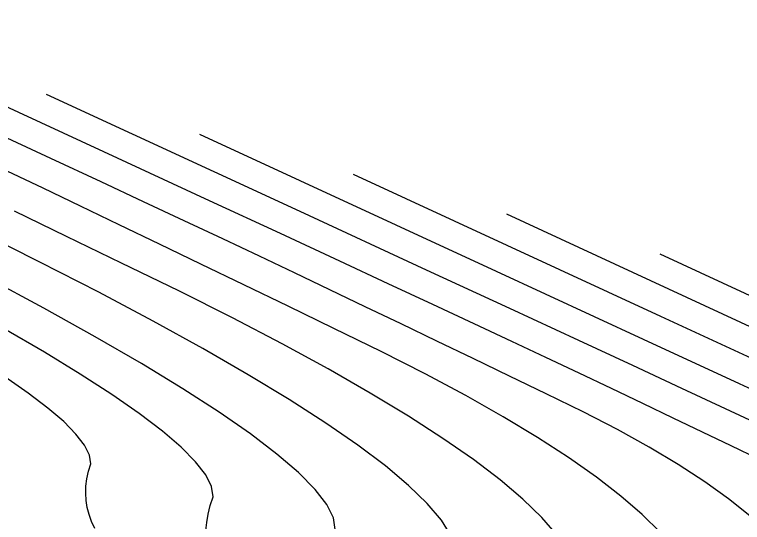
# Model space of a CAD drawing. Header units: inches. Extents: x 1412622.3 to 1412714.6, y 4931530.8 to 4931588.5.
# Drawn here: x 1412662.81 to 1412683.55, y 4931566.47 to 4931580.95 of the extents above; entities that cross this region are included whole.
import ezdxf

# ---------------------------------------------------------------- set-up
doc = ezdxf.new("R2010")
doc.units = ezdxf.units.IN
doc.header["$MEASUREMENT"] = 0

msp = doc.modelspace()

# ---------------------------------------------------------------- linework, layer by layer
for points in [[(1412683.762, 4931566.653), (1412683.156, 4931567.136), (1412682.476, 4931567.624), (1412681.721, 4931568.117), (1412680.893, 4931568.614), (1412679.989, 4931569.116), (1412679.012, 4931569.623), (1412677.96, 4931570.134), (1412676.915, 4931570.641), (1412675.877, 4931571.143), (1412674.845, 4931571.641), (1412673.821, 4931572.133), (1412672.803, 4931572.622), (1412671.791, 4931573.105), (1412670.787, 4931573.584), (1412669.789, 4931574.058), (1412668.739, 4931574.554), (1412667.637, 4931575.073), (1412666.483, 4931575.615), (1412665.276, 4931576.18), (1412663.84, 4931576.848), (1412662.175, 4931577.622), (1412659.751, 4931578.745), (1412654.973, 4931580.955)], [(1412684.013, 4931568.269), (1412683.227, 4931568.65), (1412682.414, 4931569.042), (1412681.574, 4931569.445), (1412680.708, 4931569.859), (1412679.815, 4931570.284), (1412678.896, 4931570.721), (1412677.95, 4931571.168), (1412676.977, 4931571.627), (1412675.904, 4931572.132), (1412674.73, 4931572.682), (1412673.455, 4931573.277), (1412672.08, 4931573.918), (1412670.381, 4931574.707), (1412668.36, 4931575.644), (1412665.348, 4931577.039), (1412659.346, 4931579.815)], [(1412684.166, 4931569.197), (1412683.069, 4931569.709), (1412681.823, 4931570.29), (1412680.428, 4931570.939), (1412678.883, 4931571.656), (1412676.922, 4931572.565), (1412674.544, 4931573.667), (1412670.946, 4931575.332), (1412663.719, 4931578.675)], [(1412685.687, 4931569.394), (1412683.463, 4931570.424), (1412680.728, 4931571.69), (1412676.543, 4931573.626), (1412668.091, 4931577.536)], [(1412681.214, 4931566.18), (1412680.696, 4931566.69), (1412680.087, 4931567.216), (1412679.386, 4931567.759), (1412678.594, 4931568.317), (1412677.709, 4931568.891), (1412676.732, 4931569.481), (1412675.664, 4931570.087), (1412674.504, 4931570.708), (1412673.251, 4931571.346), (1412671.907, 4931572), (1412670.604, 4931572.633), (1412669.34, 4931573.245), (1412668.116, 4931573.837), (1412666.933, 4931574.408), (1412665.79, 4931574.959), (1412664.687, 4931575.489), (1412663.624, 4931575.999), (1412662.601, 4931576.488)], [(1412685.55, 4931570.342), (1412681.224, 4931572.344), (1412672.464, 4931576.396)], [(1412678.269, 4931566.106), (1412677.836, 4931566.604), (1412677.294, 4931567.128), (1412676.642, 4931567.68), (1412675.881, 4931568.259), (1412675.011, 4931568.865), (1412674.031, 4931569.498), (1412672.942, 4931570.158), (1412671.743, 4931570.845), (1412670.435, 4931571.559), (1412669.018, 4931572.301), (1412667.491, 4931573.069), (1412665.855, 4931573.865), (1412664.292, 4931574.624), (1412662.803, 4931575.347)], [(1412684.528, 4931571.698), (1412676.837, 4931575.256)], [(1412675.25, 4931566.089), (1412674.971, 4931566.529), (1412674.566, 4931567.007), (1412674.034, 4931567.523), (1412673.374, 4931568.077), (1412672.588, 4931568.67), (1412671.675, 4931569.301), (1412670.635, 4931569.971), (1412669.468, 4931570.679), (1412668.175, 4931571.425), (1412666.754, 4931572.209), (1412665.206, 4931573.032), (1412663.532, 4931573.893), (1412661.73, 4931574.792)], [(1412687.833, 4931571.053), (1412681.209, 4931574.116)], [(1412671.945, 4931566.262), (1412671.895, 4931566.598), (1412671.703, 4931566.98), (1412671.371, 4931567.411), (1412670.898, 4931567.889), (1412670.285, 4931568.416), (1412669.53, 4931568.99), (1412668.634, 4931569.612), (1412667.598, 4931570.281), (1412666.421, 4931570.998), (1412665.103, 4931571.764), (1412663.644, 4931572.577), (1412662.044, 4931573.437)], [(1412668.258, 4931566.237), (1412668.282, 4931566.468), (1412668.325, 4931566.706), (1412668.385, 4931566.95), (1412668.464, 4931567.2), (1412668.42, 4931567.491), (1412668.254, 4931567.825), (1412667.965, 4931568.199), (1412667.553, 4931568.616), (1412667.019, 4931569.073), (1412666.362, 4931569.573), (1412665.583, 4931570.114), (1412664.681, 4931570.697), (1412663.657, 4931571.321), (1412662.51, 4931571.987)], [(1412665.094, 4931566.298), (1412665.003, 4931566.494), (1412664.931, 4931566.692), (1412664.879, 4931566.893), (1412664.846, 4931567.095), (1412664.834, 4931567.299), (1412664.841, 4931567.505), (1412664.869, 4931567.714), (1412664.916, 4931567.925), (1412664.983, 4931568.137), (1412664.945, 4931568.385), (1412664.804, 4931568.669), (1412664.558, 4931568.987), (1412664.208, 4931569.342), (1412663.753, 4931569.731), (1412663.195, 4931570.156), (1412662.532, 4931570.616)]]:
    msp.add_lwpolyline(points)

doc.saveas('drawing.dxf')
